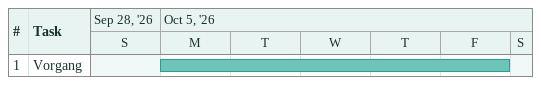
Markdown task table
| ID | Task | Start | Finish |
|---|---|---|---|
| 1 | Vorgang | 2026-10-05 | 2026-10-09 |
